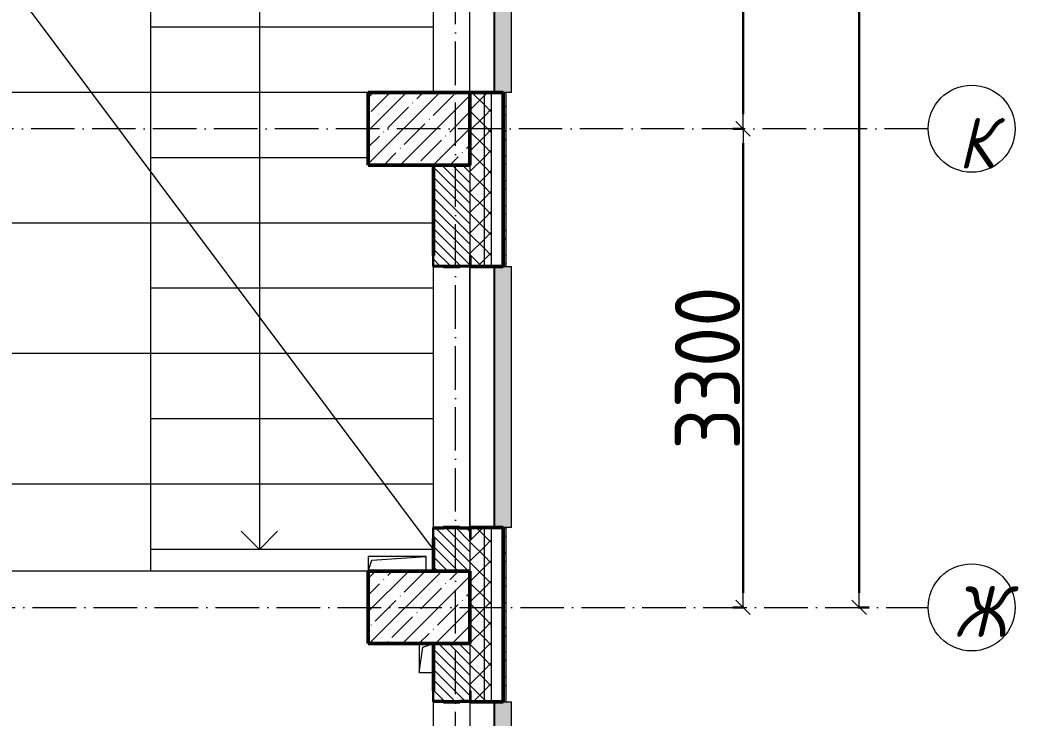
# Model space of a CAD drawing. Header units: millimetres. Extents: x -17017 to 628417, y -109036 to 199237.
# Drawn here: x 63710 to 70594, y 77132 to 81945 of the extents above; entities that cross this region are included whole.
import ezdxf

# ---------------------------------------------------------------- set-up
doc = ezdxf.new("R2010")
doc.units = ezdxf.units.MM
doc.linetypes.add('50_200_ШТРИХ_1Т_ш5_п1_п1_', pattern=[700, 500, -100, 0, -100])
for name, color, linetype, lineweight in [('3.1) ЖБ окна 1.2 м', 102, 'Continuous', 30), ('A-____-____-DIMS', 7, 'Continuous', 9), ('A-DETL-____-OTLN-4', 7, 'Continuous', 18), ('A-FLOR-____-OTLN', 7, 'Continuous', 9), ('A-GENM-____-MCUT', 7, 'Continuous', 25), ('A-GENM-____-OTLN', 7, 'Continuous', 9), ('A-GENM-____-OTLN-1', 7, 'Continuous', 25), ('A-GLAZ-____-OTLN', 7, 'Continuous', 9), ('A-WALL-____-MCUT-2', 7, 'Continuous', 50), ('A-WALL-____-MCUT-3', 7, 'Continuous', 9), ('A-WALL-____-OTLN', 7, 'Continuous', 9), ('A-WALL-____-PATT-1', 7, 'Continuous', 9), ('A-WALL-FNSH-MCUT-1', 7, 'Continuous', 9), ('S-COLS-____-MCUT', 7, 'Continuous', 50), ('S-COLS-____-OTLN', 7, 'Continuous', 9), ('S-GRID-____-IDEN', 7, 'Continuous', 9), ('S-GRID-____-OTLN-1', 7, '50_200_ШТРИХ_1Т_ш5_п1_п1_', 9), ('S-STRS-____-OTLN-1', 7, 'Continuous', 9)]:
    doc.layers.add(name, color=color, linetype=linetype, lineweight=lineweight)
doc.layers.add('A-GLAZ-____-OTLN-1', color=7, linetype='Continuous', lineweight=9, true_color=0xc0c0c0)
doc.styles.add('ISOCPEUR_I', font='isocpeui.ttf', dxfattribs={"width": 0.9, "height": 2.5})
doc.styles.add('СПДС', font='isocpeur.ttf', dxfattribs={"width": 0.9})
doc.dimstyles.new('Размера А3', dxfattribs={"dimtxt": 200, "dimasz": 100, "dimexe": 70, "dimexo": 100, "dimgap": 20, "dimtad": 1, "dimdec": 0, "dimrnd": 10, "dimzin": 0, "dimdsep": 46, "dimtxsty": 'СПДС', "dimblk": 'ARROWHEAD_6', "dimcen": 1, "dimclrd": 256, "dimclre": 256, "dimclrt": 256, "dimazin": 0, "dimtfac": 1, "dimtdec": 0, "dimtmove": 2, "dimatfit": 3, "dimfxl": 1, "dimtolj": 1, "dimtzin": 0, "dimarcsym": 0})
pattern_1 = [(45, (43259.71, 63713.66), (-70.71068, 70.71068), []), (135, (43259.71, 63713.66), (-70.71068, -70.71068), [])]
pattern_2 = [(135, (43259.71, 63713.66), (-35.35534, -35.35534), [])]

# ---------------------------------------------------------------- blocks, each defined once
blk = doc.blocks.new('BSC_Колонна _Прямоугольная - 500х700-V106-АР1_План отверстий 2 этажа в осях 1-64_А-ГГ')
at = {"layer": 'S-COLS-____-OTLN'}
h = blk.add_hatch(dxfattribs=at)
h.set_pattern_fill('FP_135', color=256, style=0, pattern_type=2)
h.set_pattern_definition([(315, (-17481.04, 23200), (114.04925, 114.04925), []), (315, (-17481.04, 23085.95), (114.04925, 114.04925), [201.613, -40.323, 3.353, -36.97])])
h.paths.add_polyline_path([(-250, 350), (-250, -350), (250, -350), (250, 350)], flags=0)
at = {"layer": 'S-COLS-____-MCUT'}
for p, q in [((250, 350), (-250, 350)), ((-250, 350), (-250, -350)), ((250, -350), (250, 350)), ((-250, -350), (250, -350))]:
    blk.add_line(p, q, dxfattribs=at)
blk = doc.blocks.new('BSC_Колонна _Прямоугольная - 500х700-V111-АР1_План отверстий 2 этажа в осях 1-64_А-ГГ')
at = {"layer": 'S-COLS-____-OTLN'}
h = blk.add_hatch(dxfattribs=at)
h.set_pattern_fill('FP_140', color=256, style=0, pattern_type=2)
h.set_pattern_definition([(315, (-14181.04, 23200), (114.04925, 114.04925), []), (315, (-14181.04, 23085.95), (114.04925, 114.04925), [201.613, -40.323, 3.353, -36.97])])
h.paths.add_polyline_path([(-250, 350), (-250, -350), (250, -350), (250, 350)], flags=0)
at = {"layer": 'S-COLS-____-MCUT'}
for p, q in [((250, 350), (-250, 350)), ((-250, 350), (-250, -350)), ((250, -350), (250, 350)), ((-250, -350), (250, -350))]:
    blk.add_line(p, q, dxfattribs=at)
blk = doc.blocks.new('Фахверк_СКБ_Уголок - 250_2700-27497298-АР1_План отверстий 2 этажа в осях 1-64_А-ГГ')
at = {"layer": 'A-GENM-____-MCUT'}
for p, q in [((200, 181), (125, 181)), ((125, 181), (125, 106)), ((131, 106), (131, 175)), ((131, 175), (200, 175)), ((200, 175), (200, 181)), ((125, 106), (131, 106)), ((131, -6), (125, -6)), ((125, -6), (125, -81)), ((131, -75), (131, -6)), ((125, -81), (200, -81)), ((200, -75), (131, -75)), ((200, -81), (200, -75))]:
    blk.add_line(p, q, dxfattribs=at)
blk = doc.blocks.new('AR_Отверстие прямоугольное _в плите_ - AR_Отверстие прямоугольное _в плите_-30511515-АР1_План отверстий 2 этажа в осях 1-64_А-ГГ')
at = {"layer": 'A-GENM-____-OTLN'}
for p, q in [((-50, 100), (-50, -100)), ((-50, -100), (-25, 75)), ((-25, 75), (50, 100)), ((-50, -100), (50, -100))]:
    blk.add_line(p, q, dxfattribs=at)
blk = doc.blocks.new('AR_Отверстие прямоугольное _в плите_ - AR_Отверстие прямоугольное _в плите_-30511660-АР1_План отверстий 2 этажа в осях 1-64_А-ГГ')
at = {"layer": 'A-GENM-____-OTLN'}
for p, q in [((200, 50), (-200, 50)), ((-200, 50), (-200, -50)), ((-200, -50), (-175, 25)), ((-175, 25), (200, 50)), ((200, -50), (200, 50))]:
    blk.add_line(p, q, dxfattribs=at)
blk = doc.blocks.new('Отлив_СКБ - Отлив витража_120_НВФ-V194-АР1_План отверстий 2 этажа в осях 1-64_А-ГГ')
at = {"layer": 'A-GLAZ-____-OTLN-1'}
for points in [[(1800, -2), (1800, 0), (0, 0), (0, -2), (1544.5, -2)], [(1544.5, -120), (1800, -120), (1800, -2), (0, -2), (0, -120)]]:
    blk.add_hatch(color=256, dxfattribs=at).paths.add_polyline_path(points, flags=0)
at = {"layer": 'A-GLAZ-____-OTLN'}
for p, q in [((0, 0), (1800, 0)), ((1800, -2), (0, -2)), ((0, -120), (0, -83)), ((0, -120), (1800, -120)), ((1800, -83), (1800, -120))]:
    blk.add_line(p, q, dxfattribs=at)
blk = doc.blocks.new('Ось сетки - Круг_Ø6_00__ISO-2_5_0_9K_-25732049-АР1_План отверстий 2 этажа в осях 1-64_А-ГГ')
at = {"layer": 'S-GRID-____-IDEN'}
blk.add_circle((0, 0), 3, dxfattribs=at)
blk = doc.blocks.new('ARROWHEAD_6')
at = {"color": 0, "linetype": 'Continuous'}
for p, q in [((0, 0), (-1, 0)), ((-0.5, -0.5), (0.5, 0.5))]:
    blk.add_line(p, q, dxfattribs=at)
blk = doc.blocks.new('*D2714')
at = {"layer": 'A-____-____-DIMS', "lineweight": -2, "transparency": 16777216}
for p, q in [((9846.9, 481797), (9770.9, 481797)), ((9840.9, 481697), (9840.9, 476597)), ((9846.9, 476497), (9770.9, 476497))]:
    blk.add_line(p, q, dxfattribs=at)
at = {"layer": 'Defpoints', "color": 0, "transparency": 16777216}
for p in [(9946.9, 481797), (9840.9, 476497), (9946.9, 476497)]:
    blk.add_point(p, dxfattribs=at)
at = {"layer": 'A-____-____-DIMS', "lineweight": -2, "transparency": 16777216, "xscale": 100, "yscale": 100, "zscale": 100}
for p, rotation in [((9840.9, 481797), 90), ((9840.9, 476497), 270)]:
    blk.add_blockref('ARROWHEAD_6', p, dxfattribs=dict(at, rotation=rotation))
at = {"layer": 'A-____-____-DIMS', "transparency": 16777216, "insert": (9595.9, 479147), "char_height": 450, "attachment_point": 5, "rotation": 90, "style": 'СПДС'}
blk.add_mtext('\\A1;5300', dxfattribs=at)
blk = doc.blocks.new('*D2715')
at = {"layer": 'A-____-____-DIMS', "lineweight": -2, "transparency": 16777216}
for p, q in [((9846.9, 476497), (9770.9, 476497)), ((9840.9, 476397), (9840.9, 473297)), ((9846.9, 473197), (9770.9, 473197))]:
    blk.add_line(p, q, dxfattribs=at)
at = {"layer": 'Defpoints', "color": 0, "transparency": 16777216}
for p in [(9946.9, 476497), (9840.9, 473197), (9946.9, 473197)]:
    blk.add_point(p, dxfattribs=at)
at = {"layer": 'A-____-____-DIMS', "lineweight": -2, "transparency": 16777216, "xscale": 100, "yscale": 100, "zscale": 100}
for p, rotation in [((9840.9, 476497), 90), ((9840.9, 473197), 270)]:
    blk.add_blockref('ARROWHEAD_6', p, dxfattribs=dict(at, rotation=rotation))
at = {"layer": 'A-____-____-DIMS', "transparency": 16777216, "insert": (9595.9, 474847), "char_height": 450, "attachment_point": 5, "rotation": 90, "style": 'СПДС'}
blk.add_mtext('\\A1;3300', dxfattribs=at)
blk = doc.blocks.new('*D2716')
at = {"layer": 'A-____-____-DIMS', "lineweight": -2, "transparency": 16777216}
for p, q in [((10634.8, 506647), (10710.9, 506647)), ((10640.9, 473297), (10640.9, 506547)), ((10634.8, 473197), (10710.9, 473197))]:
    blk.add_line(p, q, dxfattribs=at)
at = {"layer": 'Defpoints', "color": 0, "transparency": 16777216}
for p in [(10534.8, 506647), (10640.9, 506647), (10534.8, 473197)]:
    blk.add_point(p, dxfattribs=at)
at = {"layer": 'A-____-____-DIMS', "lineweight": -2, "transparency": 16777216, "xscale": 100, "yscale": 100, "zscale": 100}
for p, rotation in [((10640.9, 506647), 90), ((10640.9, 473197), 270)]:
    blk.add_blockref('ARROWHEAD_6', p, dxfattribs=dict(at, rotation=rotation))
at = {"layer": 'A-____-____-DIMS', "transparency": 16777216, "insert": (10395.9, 489922), "char_height": 450, "attachment_point": 5, "rotation": 90, "style": 'СПДС'}
blk.add_mtext('\\A1;33450', dxfattribs=at)
blk = doc.blocks.new('2этаж')
at = {"layer": 'S-GRID-____-OTLN-1', "color": 251, "ltscale": 0.6, "true_color": 0x636466}
for p, q in [((7858.3, 454533.3), (7858.3, 508896.9)), ((11116.1, 476497), (-20260.4, 476497)), ((-20260.4, 473197), (11116.1, 473197))]:
    blk.add_line(p, q, dxfattribs=at)
at = {"layer": 'S-GRID-____-IDEN', "char_height": 350, "attachment_point": 1, "style": 'ISOCPEUR_I'}
for s, insert, width in [('\\fISOCPEUR|b0|i1|c204|p34|;\\W.9;К', (11323.3, 476573.1), 223.671), ('\\fISOCPEUR|b0|i1|c204|p34|;\\W.9;Ж', (11294.2, 473343.6), 281.392)]:
    blk.add_mtext(s, dxfattribs=dict(at, insert=insert, width=width))
at = {"layer": 'A-____-____-DIMS'}
for base, p1, p2, picture, middle in [((10640.9, 506647), (10534.8, 473197), (10534.8, 506647), '*D2716', (10395.9, 489922)), ((9840.9, 476497), (9946.9, 481797), (9946.9, 476497), '*D2714', (9595.9, 479147)), ((9840.9, 473197), (9946.9, 476497), (9946.9, 473197), '*D2715', (9595.9, 474847))]:
    dim = blk.add_linear_dim(base=base, p1=p1, p2=p2, angle=90, dimstyle='Размера А3', override={"dimtxt": 450}, dxfattribs=at)
    dim.commit()
    dim.dimension.update_dxf_attribs({"geometry": picture, "text_midpoint": middle})

msp = doc.modelspace()

# ---------------------------------------------------------------- hatches: boundary and pattern name
at = {"layer": 'A-WALL-____-PATT-1'}
h = msp.add_hatch(dxfattribs=at)
h.set_pattern_fill('FP_1', color=256, style=0, pattern_type=2)
h.set_pattern_definition(pattern_1)
h.paths.add_polyline_path([(66959.7, 73244.7), (66959.7, 75444.7), (66909.7, 75444.7), (66909.7, 73244.7)], flags=0)
h.paths.add_polyline_path([(66909.7, 77244.7), (66959.7, 77244.7), (66959.7, 78444.7), (66909.7, 78444.7), (66909.7, 78209.5)], flags=0)
h.paths.add_polyline_path([(66909.7, 80244.7), (66959.7, 80244.7), (66959.7, 81444.7), (66909.7, 81444.7)], flags=0)
h.paths.add_polyline_path([(66959.7, 83244.7), (66959.7, 84444.7), (66909.7, 84444.7), (66909.7, 83244.7)], flags=0)
h.paths.add_polyline_path([(66959.7, 86244.7), (66959.7, 87444.7), (66909.7, 87444.7), (66909.7, 86244.7)], flags=0)
h.paths.add_polyline_path([(66959.7, 89244.7), (66959.7, 90444.7), (66909.7, 90444.7), (66909.7, 89244.7)], flags=0)
h.paths.add_polyline_path([(66959.7, 92244.7), (66959.7, 93444.7), (66909.7, 93444.7), (66909.7, 92244.7)], flags=0)
h.paths.add_polyline_path([(66959.7, 95244.7), (66959.7, 96444.7), (66909.7, 96444.7), (66909.7, 95244.7)], flags=0)
h.paths.add_polyline_path([(66959.7, 98244.7), (66959.7, 99444.7), (66909.7, 99444.7), (66909.7, 98244.7)], flags=0)
h.paths.add_polyline_path([(66959.7, 101244.7), (66959.7, 102444.7), (66909.7, 102444.7), (66909.7, 101244.7)], flags=0)
h.paths.add_polyline_path([(66959.7, 104244.7), (66959.7, 105494.7), (66909.7, 105494.7), (66909.7, 104244.7)], flags=0)
h.paths.add_polyline_path([(66959.7, 107294.7), (66959.7, 111544.7), (66909.7, 111544.7), (66909.7, 107294.7)], flags=0)
h = msp.add_hatch(dxfattribs=at)
h.set_pattern_fill('FP_1', color=256, style=0, pattern_type=2)
h.set_pattern_definition(pattern_1)
h.paths.add_polyline_path([(66909.7, 73244.7), (66909.7, 75444.7), (66815.7, 75444.7), (66815.7, 75369.7), (66809.7, 75369.7), (66809.7, 73244.7)], flags=0)
h.paths.add_polyline_path([(66815.7, 77244.7), (66909.7, 77244.7), (66909.7, 78444.7), (66815.7, 78444.7), (66815.7, 78369.7), (66809.7, 78369.7), (66809.7, 77319.7), (66815.7, 77319.7), (66815.7, 77250.7)], flags=0)
h.paths.add_polyline_path([(66909.7, 80244.7), (66909.7, 81444.7), (66809.7, 81444.7), (66809.7, 80319.7), (66815.7, 80319.7), (66815.7, 80244.7)], flags=0)
h.paths.add_polyline_path([(66909.7, 83244.7), (66909.7, 84444.7), (66815.7, 84444.7), (66815.7, 84369.7), (66809.7, 84369.7), (66809.7, 83319.7), (66815.7, 83319.7), (66815.7, 83244.7)], flags=0)
h.paths.add_polyline_path([(66809.7, 86244.7), (66909.7, 86244.7), (66909.7, 87444.7), (66815.7, 87444.7), (66815.7, 87369.7), (66809.7, 87369.7), (66809.7, 86744.7)], flags=0)
h.paths.add_polyline_path([(66815.7, 89244.7), (66909.7, 89244.7), (66909.7, 90444.7), (66809.7, 90444.7), (66809.7, 89319.7), (66815.7, 89319.7), (66815.7, 89250.7)], flags=0)
h.paths.add_polyline_path([(66909.7, 92244.7), (66909.7, 93444.7), (66815.7, 93444.7), (66815.7, 93369.7), (66809.7, 93369.7), (66809.7, 92319.7), (66815.7, 92319.7), (66815.7, 92244.7)], flags=0)
h.paths.add_polyline_path([(66909.7, 95244.7), (66909.7, 96444.7), (66809.7, 96444.7), (66809.7, 95319.7), (66815.7, 95319.7), (66815.7, 95244.7)], flags=0)
h.paths.add_polyline_path([(66815.7, 98244.7), (66909.7, 98244.7), (66909.7, 99444.7), (66815.7, 99444.7), (66815.7, 99369.7), (66809.7, 99369.7), (66809.7, 98319.7), (66815.7, 98319.7), (66815.7, 98250.7)], flags=0)
h.paths.add_polyline_path([(66815.7, 101244.7), (66909.7, 101244.7), (66909.7, 102444.7), (66809.7, 102444.7), (66809.7, 101319.7), (66815.7, 101319.7), (66815.7, 101250.7)], flags=0)
h.paths.add_polyline_path([(66909.7, 104244.7), (66909.7, 105494.7), (66815.7, 105494.7), (66815.7, 105419.7), (66809.7, 105419.7), (66809.7, 104319.7), (66815.7, 104319.7), (66815.7, 104244.7)], flags=0)
h.paths.add_polyline_path([(66909.7, 107294.7), (66909.7, 111444.7), (66809.7, 111444.7), (66809.7, 107294.7)], flags=0)
h = msp.add_hatch(dxfattribs=at)
h.set_pattern_fill('FP_3', color=256, style=0, pattern_type=2)
h.set_pattern_definition([(45, (43259.71, 63713.66), (-85.5366, 85.5366), []), (45, (43316.74, 63713.66), (-85.5366, 85.5366), [])])
h.paths.add_polyline_path([(67059.7, 73434.7), (67059.7, 75444.7), (67039.7, 75444.7), (67039.7, 73434.7)], flags=0)
h.paths.add_polyline_path([(67059.7, 77244.7), (67059.7, 78444.7), (67039.7, 78444.7), (67039.7, 77244.7)], flags=0)
h.paths.add_polyline_path([(67059.7, 80244.7), (67059.7, 81444.7), (67039.7, 81444.7), (67039.7, 80244.7)], flags=0)
h.paths.add_polyline_path([(67059.7, 83244.7), (67059.7, 84444.7), (67039.7, 84444.7), (67039.7, 83244.7)], flags=0)
h.paths.add_polyline_path([(67059.7, 86244.7), (67059.7, 87444.7), (67039.7, 87444.7), (67039.7, 86244.7)], flags=0)
h.paths.add_polyline_path([(67059.7, 89244.7), (67059.7, 90444.7), (67039.7, 90444.7), (67039.7, 89244.7)], flags=0)
h.paths.add_polyline_path([(67059.7, 92244.7), (67059.7, 93444.7), (67039.7, 93444.7), (67039.7, 92244.7)], flags=0)
h.paths.add_polyline_path([(67059.7, 95244.7), (67059.7, 96444.7), (67039.7, 96444.7), (67039.7, 95244.7)], flags=0)
h.paths.add_polyline_path([(67039.7, 98244.7), (67059.7, 98244.7), (67059.7, 99444.7), (67039.7, 99444.7), (67039.7, 98849.3)], flags=0)
h.paths.add_polyline_path([(67059.7, 101244.7), (67059.7, 102444.7), (67039.7, 102444.7), (67039.7, 101244.7)], flags=0)
h.paths.add_polyline_path([(67059.7, 104244.7), (67059.7, 105264.7), (67039.7, 105264.7), (67039.7, 104244.7)], flags=0)
h = msp.add_hatch(dxfattribs=at)
h.set_pattern_fill('FP_6', color=256, style=0, pattern_type=2)
h.set_pattern_definition(pattern_2)
h.paths.add_polyline_path([(66809.7, 78144.7), (66809.7, 78438.7), (66740.7, 78438.7), (66740.7, 78444.7), (66628.7, 78444.7), (66628.7, 78438.7), (66559.7, 78438.7), (66559.7, 78144.7)], flags=0)
h.paths.add_polyline_path([(66740.7, 80244.7), (66740.7, 80250.7), (66809.7, 80250.7), (66809.7, 80944.7), (66559.7, 80944.7), (66559.7, 80250.7), (66628.7, 80250.7), (66628.7, 80244.7)], flags=0)
h = msp.add_hatch(dxfattribs=at)
h.set_pattern_fill('FP_6', color=256, style=0, pattern_type=2)
h.set_pattern_definition(pattern_2)
h.paths.add_polyline_path([(66559.7, 73744.7), (66809.7, 73744.7), (66808.8, 75438.7), (66740.7, 75438.7), (66740.7, 75444.7), (66628.7, 75444.7), (66628.7, 75438.7), (66559.7, 75438.7), (66559.7, 74769.5)], flags=0)
h.paths.add_polyline_path([(66740.7, 77244.7), (66740.7, 77250.7), (66809.7, 77250.7), (66809.7, 77644.7), (66559.7, 77644.7), (66559.7, 77250.7), (66628.7, 77250.7), (66628.7, 77244.7)], flags=0)

# ---------------------------------------------------------------- linework, layer by layer
at = {"layer": 'A-DETL-____-OTLN-4'}
msp.add_line((66559.7, 78294.7), (57709.7, 90128.2), dxfattribs=at)
at = {"layer": 'A-FLOR-____-OTLN'}
msp.add_line((66109.7, 78144.7), (64609.7, 78144.7), dxfattribs=at)
at = {"layer": 'A-WALL-____-MCUT-2'}
for p, q in [((67039.7, 81444.7), (66809.7, 81444.7)), ((67039.7, 80244.7), (67039.7, 81444.7)), ((66559.7, 80944.7), (66559.7, 80319.7)), ((66628.7, 80244.7), (66740.7, 80244.7)), ((66815.7, 80244.7), (67039.7, 80244.7)), ((66740.7, 78444.7), (66628.7, 78444.7)), ((67039.7, 78444.7), (66815.7, 78444.7)), ((67039.7, 77244.7), (67039.7, 78444.7)), ((66559.7, 78369.7), (66559.7, 78144.7)), ((66559.7, 77644.7), (66559.7, 77319.7)), ((66628.7, 77244.7), (66740.7, 77244.7)), ((66815.7, 77244.7), (67039.7, 77244.7))]:
    msp.add_line(p, q, dxfattribs=at)
at = {"layer": 'A-WALL-____-MCUT-3'}
for p, q in [((66909.7, 80244.7), (66909.7, 81444.7)), ((66959.7, 80244.7), (66959.7, 81444.7)), ((66809.7, 80944.7), (66809.7, 80319.7)), ((66909.7, 77244.7), (66909.7, 78444.7)), ((66959.7, 77244.7), (66959.7, 78444.7)), ((66809.7, 78369.7), (66809.7, 78144.7)), ((66809.7, 77644.7), (66809.7, 77319.7))]:
    msp.add_line(p, q, dxfattribs=at)
at = {"layer": 'A-WALL-____-OTLN'}
for p, q in [((66559.7, 81444.7), (66559.7, 83244.7)), ((66809.7, 81444.7), (66809.7, 83244.7)), ((66559.7, 78444.7), (66559.7, 80244.7)), ((66809.7, 78444.7), (66809.7, 80244.7)), ((66809.7, 80244.7), (66809.7, 78444.7)), ((66559.7, 75444.7), (66559.7, 77244.7)), ((66809.7, 77244.7), (66809.7, 75444.7))]:
    msp.add_line(p, q, dxfattribs=at)
at = {"layer": 'A-WALL-FNSH-MCUT-1'}
for p, q in [((67059.7, 81444.7), (67039.7, 81444.7)), ((67059.7, 80244.7), (67059.7, 81444.7)), ((67039.7, 80244.7), (67059.7, 80244.7)), ((67059.7, 78444.7), (67039.7, 78444.7)), ((67059.7, 77244.7), (67059.7, 78444.7)), ((67039.7, 77244.7), (67059.7, 77244.7))]:
    msp.add_line(p, q, dxfattribs=at)
at = {"layer": 'S-STRS-____-OTLN-1'}
for p, q in [((64609.7, 82344.7), (64609.7, 81444.7)), ((65359.7, 82344.7), (65359.7, 81894.7)), ((64609.7, 81894.7), (64609.7, 81444.7)), ((66559.7, 81894.7), (64609.7, 81894.7)), ((66559.7, 81894.7), (64609.7, 81894.7)), ((65359.7, 81894.7), (65359.7, 81444.7)), ((64609.7, 81444.7), (57709.7, 81444.7)), ((64609.7, 81444.7), (57709.7, 81444.7)), ((66109.7, 81444.7), (64609.7, 81444.7)), ((66109.7, 81444.7), (64609.7, 81444.7)), ((64609.7, 81444.7), (64609.7, 80544.7)), ((65359.7, 81444.7), (65359.7, 80994.7)), ((64609.7, 80994.7), (64609.7, 80544.7)), ((66109.7, 80994.7), (64609.7, 80994.7)), ((66109.7, 80994.7), (64609.7, 80994.7)), ((65359.7, 80994.7), (65359.7, 80544.7)), ((64609.7, 80544.7), (57009.7, 80544.7)), ((64609.7, 80544.7), (57009.7, 80544.7)), ((66559.7, 80544.7), (64609.7, 80544.7)), ((66559.7, 80544.7), (64609.7, 80544.7)), ((64609.7, 80544.7), (64609.7, 79644.7)), ((65359.7, 80544.7), (65359.7, 80094.7)), ((64609.7, 80094.7), (64609.7, 79644.7)), ((66559.7, 80094.7), (64609.7, 80094.7)), ((66559.7, 80094.7), (64609.7, 80094.7)), ((65359.7, 80094.7), (65359.7, 79644.7)), ((64609.7, 79644.7), (57009.7, 79644.7)), ((64609.7, 79644.7), (57009.7, 79644.7)), ((66559.7, 79644.7), (64609.7, 79644.7)), ((66559.7, 79644.7), (64609.7, 79644.7)), ((64609.7, 79644.7), (64609.7, 78744.7)), ((65359.7, 79644.7), (65359.7, 79194.7)), ((64609.7, 79194.7), (64609.7, 78744.7)), ((66559.7, 79194.7), (64609.7, 79194.7)), ((66559.7, 79194.7), (64609.7, 79194.7)), ((65359.7, 79194.7), (65359.7, 78744.7)), ((64609.7, 78744.7), (57009.7, 78744.7)), ((64609.7, 78744.7), (57009.7, 78744.7)), ((66559.7, 78744.7), (64609.7, 78744.7)), ((66559.7, 78744.7), (64609.7, 78744.7)), ((64609.7, 78744.7), (64609.7, 78144.7)), ((65359.7, 78744.7), (65359.7, 78294.7)), ((65359.7, 78294.7), (65234.7, 78419.7)), ((65359.7, 78294.7), (65484.7, 78419.7)), ((66559.7, 78294.7), (64609.7, 78294.7)), ((64609.7, 78144.7), (63609.7, 78144.7))]:
    msp.add_line(p, q, dxfattribs=at)

# ---------------------------------------------------------------- block references
at = {"layer": '3.1) ЖБ окна 1.2 м'}
msp.add_blockref('2этаж', (58851.4, -395302.3), dxfattribs=at)
at = {"layer": 'A-GENM-____-OTLN'}
for name, p in [('AR_Отверстие прямоугольное _в плите_ - AR_Отверстие прямоугольное _в плите_-30511660-АР1_План отверстий 2 этажа в осях 1-64_А-ГГ', (66309.7, 78194.7)), ('AR_Отверстие прямоугольное _в плите_ - AR_Отверстие прямоугольное _в плите_-30511515-АР1_План отверстий 2 этажа в осях 1-64_А-ГГ', (66509.7, 77544.7))]:
    msp.add_blockref(name, p, dxfattribs=at)
at = {"layer": 'A-GENM-____-OTLN-1'}
for p, rotation in [((66734.7, 80119.7), 89.99999999999991), ((66634.7, 78569.7), 269.9999999999999), ((66734.7, 77119.7), 89.99999999999991)]:
    msp.add_blockref('Фахверк_СКБ_Уголок - 250_2700-27497298-АР1_План отверстий 2 этажа в осях 1-64_А-ГГ', p, dxfattribs=dict(at, rotation=rotation))
at = {"layer": 'A-GLAZ-____-OTLN', "rotation": 90}
for p in [(66976.7, 81444.7), (66976.7, 78444.7), (66976.7, 75444.7)]:
    msp.add_blockref('Отлив_СКБ - Отлив витража_120_НВФ-V194-АР1_План отверстий 2 этажа в осях 1-64_А-ГГ', p, dxfattribs=at)
at = {"layer": 'S-COLS-____-OTLN', "rotation": 89.9999999999999}
for name, p in [('BSC_Колонна _Прямоугольная - 500х700-V106-АР1_План отверстий 2 этажа в осях 1-64_А-ГГ', (66459.7, 81194.7)), ('BSC_Колонна _Прямоугольная - 500х700-V111-АР1_План отверстий 2 этажа в осях 1-64_А-ГГ', (66459.7, 77894.7))]:
    msp.add_blockref(name, p, dxfattribs=at)
at = {"layer": 'S-GRID-____-IDEN', "xscale": 99.99999999999993, "yscale": 99.99999999999993, "zscale": 99.99999999999993}
for p, rotation in [((70267.5, 81194.7), 89.9999999999998), ((70267.5, 77894.7), 269.9999999999996)]:
    msp.add_blockref('Ось сетки - Круг_Ø6_00__ISO-2_5_0_9K_-25732049-АР1_План отверстий 2 этажа в осях 1-64_А-ГГ', p, dxfattribs=dict(at, rotation=rotation))

doc.saveas('drawing.dxf')
